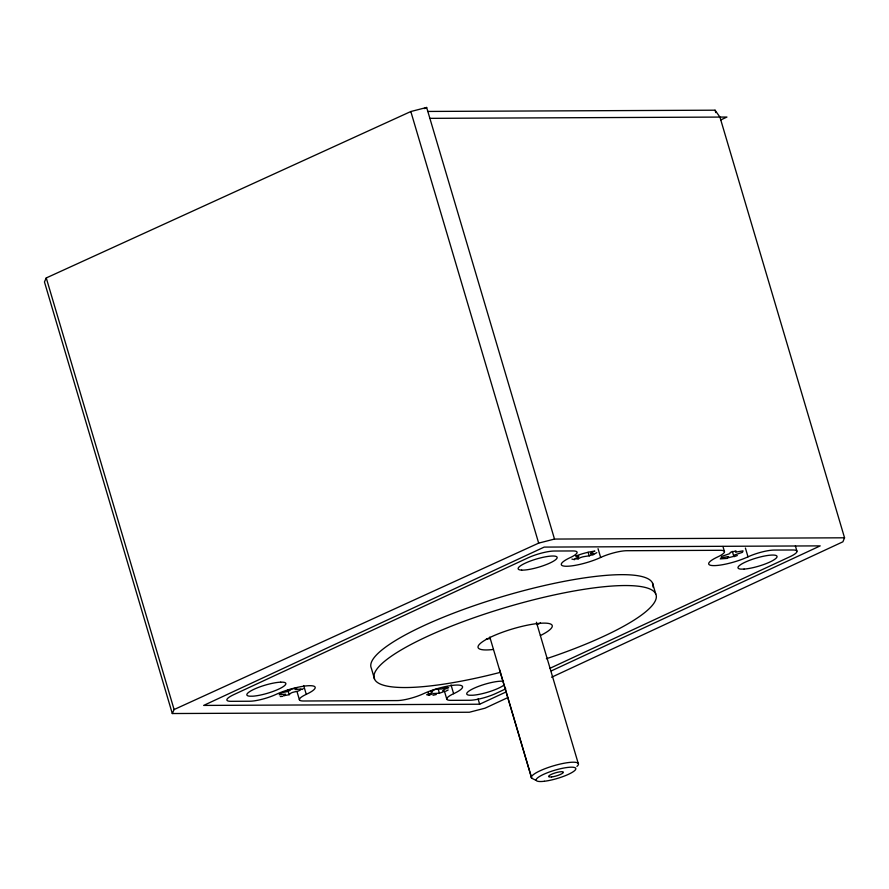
<?xml version="1.0" encoding="UTF-8"?>
<svg xmlns="http://www.w3.org/2000/svg" width="889" height="889" viewBox="0 0 889 889"><rect width="100%" height="100%" fill="white"/><g stroke="black" fill="none" stroke-linecap="round" stroke-linejoin="round"><path stroke-width="1.33" d="M733.803 556.347L734.314 555.08L742.459 552.325L743.06 550.858L735.514 552.158L736.036 550.891L730.302 552.369L729.78 553.636L721.646 556.403L721.046 557.859L728.58 556.558L728.058 557.825L733.803 556.347L732.325 551.358M427.709 111.447L715.067 110.192L719.923 117.081L844.55 537.801L842.905 541.801L551.591 677.24M844.55 537.801L554.503 539.067L426.653 107.469L410.818 111.525L46.25 277.946L44.45 281.935L172.299 713.534L469.359 712.245L485.038 708.189L507.641 697.676M172.299 713.534L174.1 709.544L46.25 277.946M302.404 689.497L303.193 688.531M289.147 694.698C292.148 690.664 298.437 692.775 301.393 688.997L295.07 689.542L296.859 687.986L291.47 689.042C288.469 693.076 282.18 690.964 279.224 694.742L285.547 694.198L283.758 695.754L289.147 694.698L287.669 689.708M596.786 552.636L592.841 554.969M445.834 691.197L448.156 689.986M424.186 108.614L426.653 107.469M720.757 119.926L726.946 117.048L429.876 118.348M578.139 558.881C582.862 555.381 588.996 557.17 593.708 553.925L590.563 553.947L590.985 552.914L594.863 551.102C588.418 551.902 581.784 553.725 575.672 556.07L578.817 556.058L578.395 557.092L574.505 558.892L578.139 558.881L577.406 556.392M505.797 688.842L495.729 693.52A19.336 4.023 -16.5 0 1 469.603 700.276L450.89 700.354A19.336 4.023 -16.5 0 1 453.623 693.698A25.136 5.223 -16.5 0 0 457.179 685.041A25.136 5.223 -16.5 0 0 423.22 693.831A19.336 4.023 -16.5 0 1 397.094 700.588L303.527 700.999A19.336 4.023 -16.5 0 1 306.261 694.342A25.136 5.223 -16.5 0 0 309.817 685.686A25.136 5.223 -16.5 0 0 275.857 694.476A19.336 4.023 -16.5 0 1 249.731 701.232L231.018 701.321A19.336 4.023 -16.5 0 1 233.751 694.653L528.133 557.792A19.336 4.023 -16.5 0 1 554.258 551.024L572.972 550.947A19.336 4.023 -16.5 0 1 570.238 557.603A25.136 5.223 -16.5 0 0 566.682 566.26A25.136 5.223 -16.5 0 0 600.642 557.47A19.336 4.023 -16.5 0 1 626.767 550.713L720.334 550.302A19.336 4.023 -16.5 0 1 717.601 556.97A25.136 5.223 -16.5 0 0 714.045 565.615A25.136 5.223 -16.5 0 0 748.005 556.836A19.336 4.023 -16.5 0 1 774.13 550.069L792.844 549.991A19.336 4.023 -16.5 0 1 790.11 556.647L549.824 668.361M551.291 670.917L820.214 545.879L544.201 547.091L203.648 705.422L479.66 704.221L506.052 691.953M174.1 709.544L538.667 543.123L554.503 539.067M429.009 695.254L433.576 693.509L439.422 693.209L442.211 692.242L444.689 691.197L442.655 690.742L444.111 689.475L448.678 687.73L446.334 687.197L441.766 688.953L435.921 689.242L433.132 690.22L430.654 691.253L432.687 691.709L431.232 692.987L426.664 694.731L429.009 695.254L428.276 692.764M734.081 556.67L737.325 555.536M433.032 695.265L436.321 694.509M727.413 558.392L720.223 558.892M280.246 696.554L282.702 696.376M574.627 559.681L571.894 559.07M489.817 637.057L531.611 778.142L536.056 780.386M715.067 110.192L715.778 112.614M795.388 545.957L796.911 551.091M745.404 548.035L748.005 556.836M722.946 546.479L724.435 551.502M652.504 583.04L655.726 593.919M598.041 548.669L600.642 557.47M588.118 552.269L589.229 556.014M410.818 111.525L538.667 543.123M536.411 622.233L578.206 763.318M499.518 669.406L531.744 778.208M478.082 698.898L479.66 704.221M451.023 684.897L453.623 693.698M444.589 691.709L446.823 699.254M438.31 689.475L439.422 693.209M374.58 679.14L371.358 668.261A146.952 30.548 -16.5 0 1 508.175 594.919A146.952 30.548 -16.5 0 1 652.993 587.062M303.66 685.541L306.261 694.342M297.226 692.353L299.46 699.899M493.328 649.47A38.672 8.045 -16.5 0 1 486.583 639.247A38.672 8.045 -16.5 0 1 540.712 623.245A38.672 8.045 -16.5 0 1 540.379 635.557M500.463 672.317A146.952 30.548 -16.5 0 1 392.56 655.371A146.952 30.548 -16.5 0 1 628.601 585.573A146.952 30.548 -16.5 0 1 546.368 658.738M540.501 622.933A38.672 8.045 -16.5 0 1 537.156 624.678M490.106 638.591A38.672 8.045 -16.5 0 1 486.372 638.947M504.474 684.663A20.336 4.234 -16.5 0 1 472.781 695.231L469.57 695.242A20.336 4.234 -16.5 0 1 473.926 688.297A20.336 4.234 -16.5 0 1 499.674 681.252L500.563 681.196A20.336 4.234 -16.5 0 1 503.518 681.307M531.611 778.142A24.559 5.101 -16.5 0 1 557.359 764.751A24.559 5.101 -16.5 0 1 576.928 766.407M744.071 569.093L740.859 569.116A20.336 4.234 -16.5 0 1 755.294 558.359A20.336 4.234 -16.5 0 1 776.053 558.27A20.336 4.234 -16.5 0 1 744.071 569.093M280.691 682.163L279.791 682.207A20.336 4.234 -16.5 0 0 254.043 689.253A20.336 4.234 -16.5 0 0 249.687 696.198L252.898 696.187A20.336 4.234 -16.5 0 0 278.146 689.375A20.336 4.234 -16.5 0 0 283.635 682.263L283.002 682.196A20.336 4.234 -16.5 0 0 280.691 682.163M521.687 570.116L520.976 570.071A20.336 4.234 -16.5 0 1 536.689 558.937A20.336 4.234 -16.5 0 1 555.203 560.037A20.336 4.234 -16.5 0 1 521.687 570.116M544.301 781.275A20.691 4.301 -16.5 0 0 575.75 769.241A20.691 4.301 -16.5 0 0 547.891 772.552A20.691 4.301 -16.5 0 0 544.301 781.275M551.613 776.942A7.734 1.611 -16.5 0 0 563.37 772.441A7.734 1.611 -16.5 0 0 552.958 773.686A7.734 1.611 -16.5 0 0 551.613 776.942"/></g></svg>
